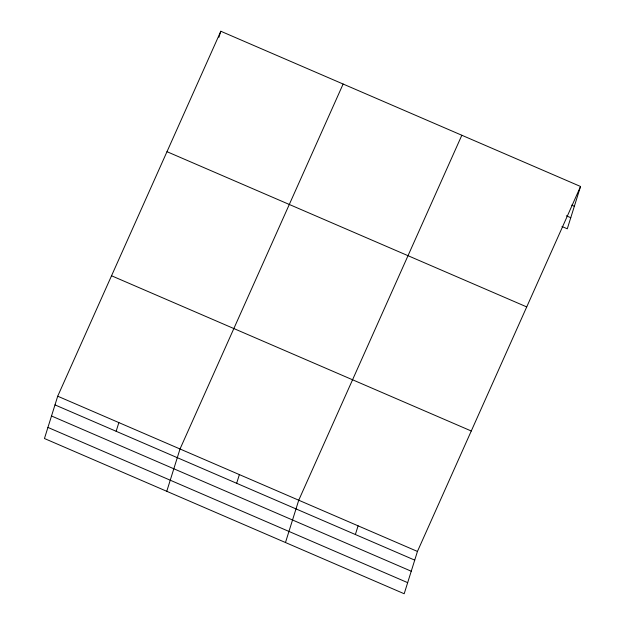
<?xml version="1.0" encoding="UTF-8"?>
<svg xmlns="http://www.w3.org/2000/svg" width="625" height="625" viewBox="0 0 625 625"><rect width="100%" height="100%" fill="white"/><g stroke="black" fill="none" stroke-linecap="round" stroke-linejoin="round"><path stroke-width="0.94" d="M57.711 396.203L44.453 438.516L404.188 593.75L417.445 551.438L580.547 186.484L220.812 31.25L57.711 396.203L417.445 551.438M218.906 37.336L220.812 31.25M116.141 431.289L118.867 422.594M166.766 491.297L180.023 448.984L343.125 84.031M236.656 483.289L239.383 474.594M285.477 542.523L298.734 500.211L461.836 135.258M355.367 534.516L358.094 525.82M580.547 186.484L567.289 228.797L561.969 226.508M571.688 205.125L574.344 206.273M566.336 215.789L570.766 217.703M166.992 151.688L526.727 306.914M111.539 275.766L471.273 431M54.992 404.898L414.727 560.133M51.516 415.992L411.25 571.227M47.93 427.422L407.664 582.656"/></g></svg>
